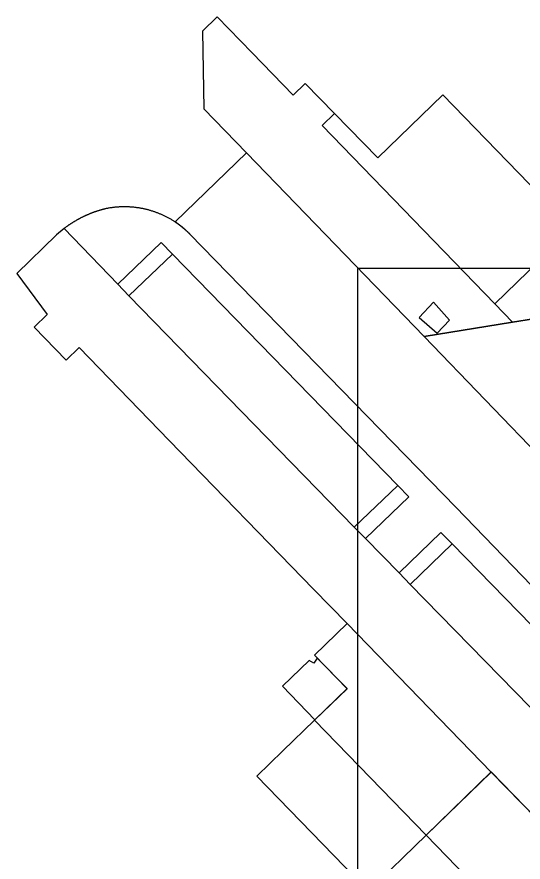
# Model space of a CAD drawing. Header units: metres. Extents: x -127 to 442, y -186 to 462.
# Drawn here: x -21.3 to 10.4, y 211.8 to 264.8 of the extents above; entities that cross this region are included whole.
import ezdxf

# ---------------------------------------------------------------- set-up
doc = ezdxf.new("R2010")
doc.units = ezdxf.units.M

msp = doc.modelspace()

# ---------------------------------------------------------------- linework, layer by layer
at = {"color": 7}
msp.add_lwpolyline([(0, 0), (249, 0), (249, 249), (0, 249)], close=True, dxfattribs=at)
at = {"layer": 'building_2', "color": 1}
for points in [[(-2.523, 224.594), (-2.727, 224.281), (-3.031, 224.438), (-4.695, 222.844), (-2.664, 220.719), (-0.656, 222.688), (-2.523, 224.594)], [(4.297, 213.5), (11.961, 205.594), (16.055, 209.562), (8.367, 217.469), (4.297, 213.5)], [(8.352, 202.094), (11.961, 205.594), (4.297, 213.5), (0.68, 210), (8.352, 202.094)]]:
    msp.add_lwpolyline(points, close=True, dxfattribs=at)
at = {"layer": 'road_0', "color": 8}
for points in [[(-1.432, 258.712), (-3.269, 260.594), (-4.033, 259.855), (-6.598, 262.508), (-8.788, 264.76), (-9.717, 263.857), (-9.617, 259.006), (-6.958, 256.255), (4.172, 244.743), (9.71, 245.642), (8.61, 246.778), (-2.205, 257.965), (-1.432, 258.712)], [(13.509, 243.284), (11.03, 245.856), (9.71, 245.642), (4.172, 244.743), (11.817, 236.81), (11.88, 241.36), (12.802, 242.449), (13.509, 243.284)]]:
    msp.add_lwpolyline(points, close=True, dxfattribs=at)
for points in [[(11.817, 236.81), (4.172, 244.743), (4.172, 244.743), (-6.958, 256.255), (-11.414, 251.915), (-11.366, 251.884), (-11.366, 251.884), (-11.357, 251.877), (-11.347, 251.871), (-11.338, 251.864), (-11.328, 251.858), (-11.319, 251.851), (-11.309, 251.844), (-11.3, 251.838), (-11.29, 251.831), (-11.281, 251.824), (-11.272, 251.818), (-11.262, 251.811), (-11.253, 251.804), (-11.244, 251.798), (-11.234, 251.791), (-11.225, 251.784), (-11.216, 251.777), (-11.206, 251.77), (-11.197, 251.763), (-11.188, 251.757), (-11.179, 251.75), (-11.169, 251.743), (-11.16, 251.736), (-11.151, 251.729), (-11.142, 251.722), (-11.133, 251.715), (-11.123, 251.708), (-11.114, 251.701), (-11.105, 251.694), (-11.096, 251.687), (-11.087, 251.68), (-11.078, 251.673), (-11.069, 251.665), (-11.06, 251.658), (-11.051, 251.651), (-11.042, 251.644), (-11.033, 251.637), (-11.024, 251.63), (-11.015, 251.622), (-11.006, 251.615), (-10.997, 251.608), (-10.988, 251.601), (-10.979, 251.593), (-10.97, 251.586), (-10.961, 251.579), (-10.952, 251.571), (-10.943, 251.564), (-10.934, 251.557), (-10.926, 251.549), (-10.917, 251.542), (-10.908, 251.534), (-10.899, 251.527), (-10.89, 251.519), (-10.882, 251.512), (-10.873, 251.504), (-10.864, 251.497), (-10.855, 251.489), (-10.847, 251.482), (-10.838, 251.474), (-10.829, 251.467), (-10.821, 251.459), (-10.812, 251.451), (-10.803, 251.444), (-10.795, 251.436), (-10.786, 251.428), (-10.778, 251.421), (-10.769, 251.413), (-10.76, 251.405), (-10.752, 251.397), (-10.743, 251.39), (-10.735, 251.382), (-10.726, 251.374), (-10.718, 251.366), (-10.709, 251.358), (-10.701, 251.351), (-10.693, 251.343), (-10.684, 251.335), (-10.676, 251.327), (-10.667, 251.319), (-10.659, 251.311), (-10.651, 251.303), (-10.642, 251.295), (-10.634, 251.287), (-10.626, 251.279), (-10.617, 251.271), (-10.609, 251.263), (-10.601, 251.255), (-10.593, 251.247), (-10.584, 251.239), (-10.576, 251.231), (-10.568, 251.223), (-10.56, 251.215), (-10.552, 251.206), (-10.544, 251.198), (-10.535, 251.19), (-10.527, 251.182), (-10.519, 251.174), (-10.511, 251.166), (-10.503, 251.157), (-10.495, 251.149), (-10.495, 251.149), (6.158, 234.046), (20.407, 219.281)], [(20.407, 219.281), (6.158, 234.046), (6.158, 234.046), (-10.495, 251.149), (-10.495, 251.149), (-10.503, 251.157), (-10.511, 251.166), (-10.519, 251.174), (-10.527, 251.182), (-10.535, 251.19), (-10.544, 251.198), (-10.552, 251.206), (-10.56, 251.215), (-10.568, 251.223), (-10.576, 251.231), (-10.584, 251.239), (-10.593, 251.247), (-10.601, 251.255), (-10.609, 251.263), (-10.617, 251.271), (-10.626, 251.279), (-10.634, 251.287), (-10.642, 251.295), (-10.651, 251.303), (-10.659, 251.311), (-10.667, 251.319), (-10.676, 251.327), (-10.684, 251.335), (-10.693, 251.343), (-10.701, 251.351), (-10.709, 251.358), (-10.718, 251.366), (-10.726, 251.374), (-10.735, 251.382), (-10.743, 251.39), (-10.752, 251.397), (-10.76, 251.405), (-10.769, 251.413), (-10.778, 251.421), (-10.786, 251.428), (-10.795, 251.436), (-10.803, 251.444), (-10.812, 251.451), (-10.821, 251.459), (-10.829, 251.467), (-10.838, 251.474), (-10.847, 251.482), (-10.855, 251.489), (-10.864, 251.497), (-10.873, 251.504), (-10.882, 251.512), (-10.89, 251.519), (-10.899, 251.527), (-10.908, 251.534), (-10.917, 251.542), (-10.926, 251.549), (-10.934, 251.557), (-10.943, 251.564), (-10.952, 251.571), (-10.961, 251.579), (-10.97, 251.586), (-10.979, 251.593), (-10.988, 251.601), (-10.997, 251.608), (-11.006, 251.615), (-11.015, 251.622), (-11.024, 251.63), (-11.033, 251.637), (-11.042, 251.644), (-11.051, 251.651), (-11.06, 251.658), (-11.069, 251.665), (-11.078, 251.673), (-11.087, 251.68), (-11.096, 251.687), (-11.105, 251.694), (-11.114, 251.701), (-11.123, 251.708), (-11.133, 251.715), (-11.142, 251.722), (-11.151, 251.729), (-11.16, 251.736), (-11.169, 251.743), (-11.179, 251.75), (-11.188, 251.757), (-11.197, 251.763), (-11.206, 251.77), (-11.216, 251.777), (-11.225, 251.784), (-11.234, 251.791), (-11.244, 251.798), (-11.253, 251.804), (-11.262, 251.811), (-11.272, 251.818), (-11.281, 251.824), (-11.29, 251.831), (-11.3, 251.838), (-11.309, 251.844), (-11.319, 251.851), (-11.328, 251.858), (-11.338, 251.864), (-11.347, 251.871), (-11.357, 251.877), (-11.366, 251.884), (-11.366, 251.884), (-11.414, 251.915), (-11.414, 251.915), (-11.453, 251.94), (-11.492, 251.965), (-11.531, 251.989), (-11.57, 252.014), (-11.61, 252.037), (-11.649, 252.061), (-11.689, 252.084), (-11.729, 252.107), (-11.77, 252.13), (-11.81, 252.152), (-11.851, 252.174), (-11.891, 252.195), (-11.932, 252.217), (-11.974, 252.238), (-12.015, 252.258), (-12.056, 252.279), (-12.098, 252.299), (-12.14, 252.318), (-12.182, 252.338), (-12.224, 252.357), (-12.266, 252.375), (-12.308, 252.394), (-12.351, 252.412), (-12.393, 252.429), (-12.436, 252.447), (-12.479, 252.464), (-12.522, 252.48), (-12.565, 252.497), (-12.609, 252.513), (-12.652, 252.528), (-12.696, 252.543), (-12.739, 252.558), (-12.783, 252.573), (-12.827, 252.587), (-12.871, 252.601), (-12.915, 252.614), (-12.96, 252.628), (-13.004, 252.64), (-13.048, 252.653), (-13.093, 252.665), (-13.138, 252.677), (-13.182, 252.688), (-13.227, 252.699), (-13.272, 252.71), (-13.317, 252.72), (-13.362, 252.73), (-13.407, 252.74), (-13.453, 252.749), (-13.498, 252.758), (-13.543, 252.767), (-13.589, 252.775), (-13.634, 252.783), (-13.68, 252.79), (-13.725, 252.797), (-13.771, 252.804), (-13.817, 252.81), (-13.862, 252.816), (-13.908, 252.822), (-13.954, 252.827), (-14, 252.832), (-14.046, 252.837), (-14.092, 252.841), (-14.138, 252.845), (-14.184, 252.848), (-14.23, 252.852), (-14.276, 252.854), (-14.322, 252.857), (-14.368, 252.859), (-14.415, 252.86), (-14.461, 252.862), (-14.507, 252.862), (-14.553, 252.863), (-14.599, 252.863), (-14.645, 252.863), (-14.691, 252.862), (-14.738, 252.862), (-14.784, 252.86), (-14.83, 252.859), (-14.876, 252.857), (-14.922, 252.854), (-14.968, 252.852), (-15.014, 252.848), (-15.06, 252.845), (-15.106, 252.841), (-15.152, 252.837), (-15.198, 252.832), (-15.244, 252.827), (-15.29, 252.822), (-15.336, 252.816), (-15.382, 252.81), (-15.427, 252.804), (-15.473, 252.797), (-15.519, 252.79), (-15.564, 252.783), (-15.61, 252.775), (-15.655, 252.767), (-15.7, 252.758), (-15.746, 252.749), (-15.791, 252.74), (-15.791, 252.74), (-15.819, 252.733), (-15.848, 252.726), (-15.876, 252.719), (-15.904, 252.711), (-15.932, 252.704), (-15.96, 252.696), (-15.988, 252.688), (-16.016, 252.68), (-16.044, 252.672), (-16.072, 252.664), (-16.1, 252.656), (-16.128, 252.648), (-16.156, 252.639), (-16.184, 252.631), (-16.212, 252.622), (-16.24, 252.613), (-16.267, 252.605), (-16.295, 252.596), (-16.323, 252.586), (-16.35, 252.577), (-16.378, 252.568), (-16.405, 252.558), (-16.433, 252.549), (-16.46, 252.539), (-16.488, 252.529), (-16.515, 252.519), (-16.543, 252.509), (-16.57, 252.499), (-16.597, 252.489), (-16.625, 252.479), (-16.652, 252.468), (-16.679, 252.458), (-16.706, 252.447), (-16.733, 252.436), (-16.76, 252.425), (-16.787, 252.414), (-16.814, 252.403), (-16.841, 252.392), (-16.868, 252.38), (-16.894, 252.369), (-16.921, 252.357), (-16.948, 252.346), (-16.974, 252.334), (-17.001, 252.322), (-17.028, 252.31), (-17.054, 252.298), (-17.08, 252.286), (-17.107, 252.273), (-17.133, 252.261), (-17.159, 252.248), (-17.186, 252.235), (-17.212, 252.223), (-17.238, 252.21), (-17.264, 252.197), (-17.29, 252.184), (-17.316, 252.17), (-17.342, 252.157), (-17.368, 252.144), (-17.394, 252.13), (-17.419, 252.116), (-17.445, 252.103), (-17.471, 252.089), (-17.496, 252.075), (-17.522, 252.061), (-17.547, 252.047), (-17.573, 252.032), (-17.598, 252.018), (-17.623, 252.004), (-17.648, 251.989), (-17.674, 251.974), (-17.699, 251.959), (-17.724, 251.945), (-17.749, 251.93), (-17.774, 251.914), (-17.798, 251.899), (-17.823, 251.884), (-17.848, 251.868), (-17.873, 251.853), (-17.897, 251.837), (-17.922, 251.822), (-17.946, 251.806), (-17.971, 251.79), (-17.995, 251.774), (-18.019, 251.758), (-18.043, 251.741), (-18.068, 251.725), (-18.092, 251.709), (-18.116, 251.692), (-18.14, 251.676), (-18.163, 251.659), (-18.187, 251.642), (-18.211, 251.625), (-18.235, 251.608), (-18.258, 251.591), (-18.282, 251.574), (-18.305, 251.556), (-18.328, 251.539), (-18.352, 251.522), (-18.375, 251.504), (-18.375, 251.504), (-15.008, 248.008), (-12.285, 250.623), (-11.587, 249.906), (2.522, 235.413), (3.22, 234.696), (0.497, 232.081), (2.606, 229.93), (5.221, 232.459), (5.92, 231.743), (20.04, 217.279)], [(21.488, 210.541), (18.124, 214.034), (17.425, 214.75), (11.738, 220.576), (3.305, 229.214), (2.606, 229.93), (0.497, 232.081), (0.497, 232.081), (-0.201, 232.798), (-14.31, 247.291), (-15.008, 248.008), (-18.375, 251.504), (-18.84, 251.119), (-21.329, 248.694), (-19.425, 246.118), (-20.243, 245.325), (-18.24, 243.257), (-17.423, 244.048), (-11.802, 238.235), (-2.753, 228.903), (-0.653, 226.754), (8.37, 217.458), (14.057, 211.635)], [(13.472, 251.507), (8.61, 246.778), (9.71, 245.642), (11.03, 245.856)]]:
    msp.add_lwpolyline(points, dxfattribs=at)
at = {"layer": 'terrain_0', "color": 8}
for points in [[(5.336, 259.879), (1.279, 255.934), (-1.432, 258.712), (-2.205, 257.965), (8.61, 246.778), (13.472, 251.507), (5.336, 259.879)], [(-2.691, 224.777), (-0.655, 222.678), (-2.664, 220.731), (-2.692, 220.704), (4.295, 213.502), (8.37, 217.458), (-0.653, 226.754), (-2.691, 224.777)], [(-2.692, 220.704), (-4.674, 218.784), (-6.308, 217.2), (-0.815, 211.538), (0.682, 209.996), (4.295, 213.502), (-2.692, 220.704)]]:
    msp.add_lwpolyline(points, close=True, dxfattribs=at)
at = {"layer": 'terrain_5', "color": 3}
for points in [[(-11.587, 249.906), (-14.31, 247.291), (-0.201, 232.798), (2.522, 235.413), (-11.587, 249.906)], [(3.868, 245.94), (4.993, 244.95), (5.758, 245.76), (4.768, 246.885), (3.868, 245.94)], [(3.22, 234.696), (2.522, 235.413), (-0.201, 232.798), (0.497, 232.081), (3.22, 234.696)], [(5.92, 231.743), (5.221, 232.459), (2.606, 229.93), (3.305, 229.214), (5.92, 231.743)], [(5.92, 231.743), (3.305, 229.214), (11.738, 220.576), (17.425, 214.75), (20.04, 217.279), (5.92, 231.743)]]:
    msp.add_lwpolyline(points, close=True, dxfattribs=at)

doc.saveas('drawing.dxf')
